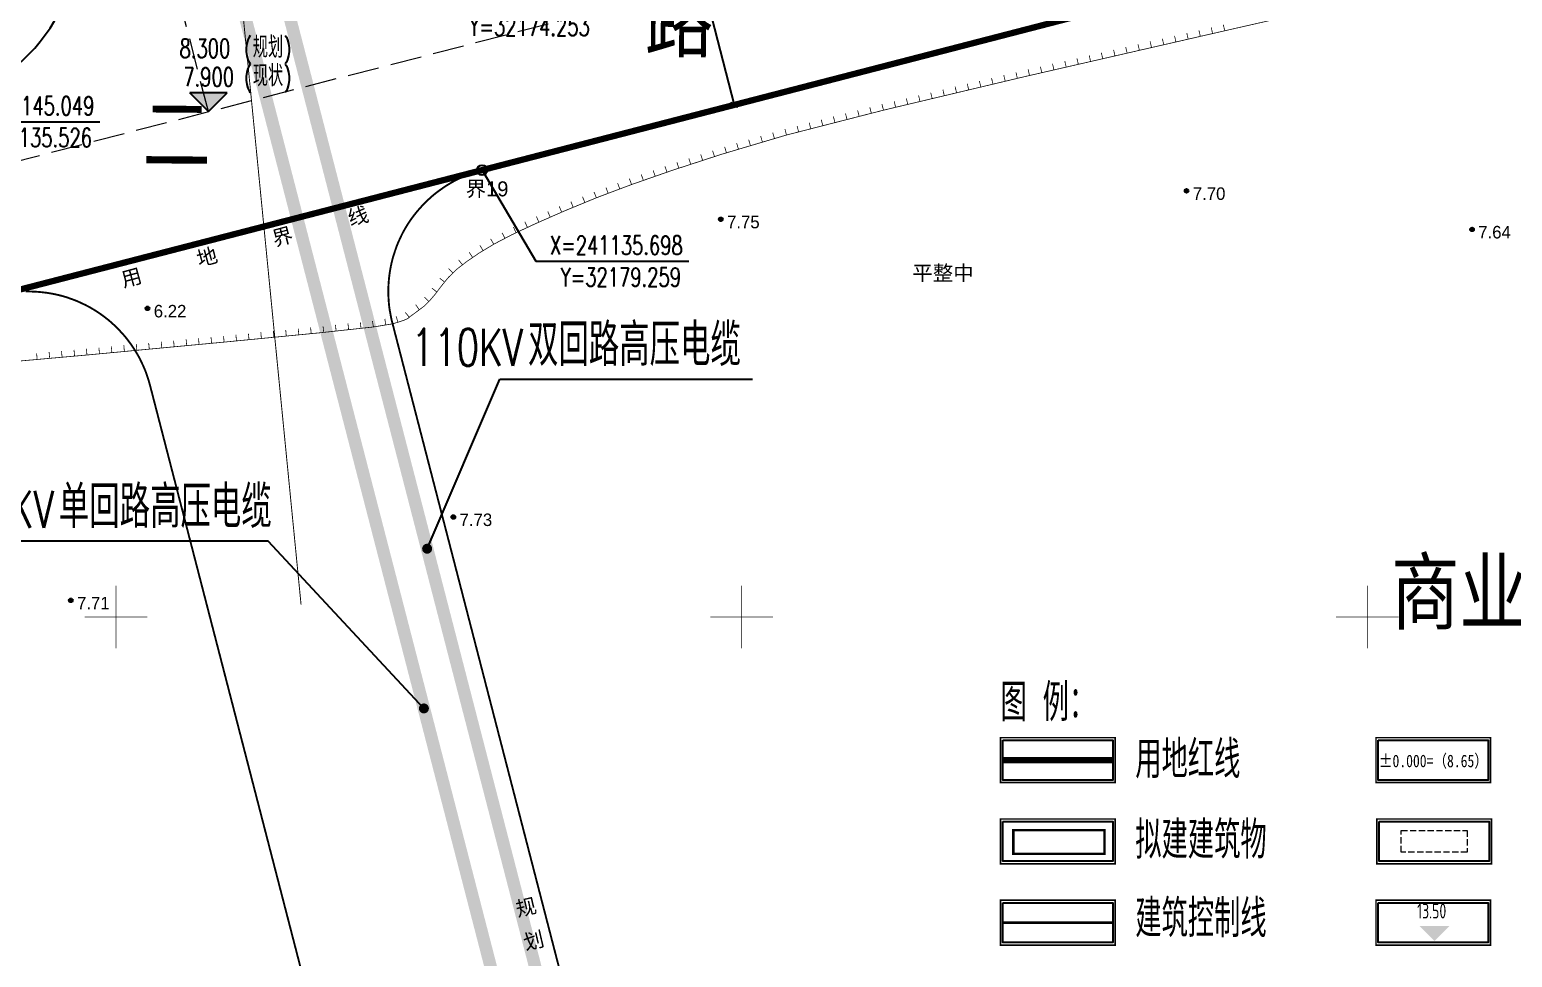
# Model space of a CAD drawing. Extents: x -83084 to 31773731, y -158416 to 241421036.
# Drawn here: x 32143.1 to 32261.6, y 241072.8 to 241146.9 of the extents above; entities that cross this region are included whole.
import ezdxf
from ezdxf.enums import TextEntityAlignment as Align
from ezdxf.xclip import XClip

# ---------------------------------------------------------------- set-up
doc = ezdxf.new("R2010")
doc.units = 0
doc.header["$LTSCALE"] = 1000
doc.header["$MEASUREMENT"] = 0
doc.header["$XCLIPFRAME"] = 0
for name, pattern in [('10010', [0]), ('2', [0]), ('721020', [0]), ('721120', [0]), ('CENTER2', [1.125, 0.75, -0.125, 0.125, -0.125]), ('DASH', [0.35, 0.25, -0.1])]:
    doc.linetypes.add(name, pattern=pattern)
for name, color, linetype, lineweight in [('110KV电缆', 6, 'DASH', 0), ('A-ANNO-LEVEL-DIMS-1', 3, 'Continuous', 15), ('A-ANNO-TABS-TEXT', 7, 'Continuous', 15), ('xf', 153, 'Continuous', 0), ('道路中线', 252, 'Continuous', 0)]:
    doc.layers.add(name, color=color, linetype=linetype, lineweight=lineweight)
for name, color, linetype in [('DIM_COOR', 3, 'Continuous'), ('DIM_ELEV', 3, 'Continuous'), ('DIM_LEAD', 3, 'Continuous'), ('G-REGU-REDL-BULD2', 30, 'DASH'), ('GZ_BJT_用地界线', 1, 'Continuous'), ('PUB_DIM', 3, 'Continuous'), ('PUB_TEXT', 7, 'Continuous'), ('Road_2', 134, 'Continuous'), ('ROOF', 4, 'Continuous'), ('规划道路边线', 165, 'Continuous')]:
    doc.layers.add(name, color=color, linetype=linetype)
doc.layers.add('地形', color=7, linetype='Continuous', true_color=0x323232)
doc.layers.add('建筑控制线', color=7, linetype='Continuous', true_color=0xff0505)
doc.styles.add('_TCH_DIM', font='SIMPLEX', dxfattribs={"bigfont": 'GBCBIG'})
doc.styles.add('_TCH_DIM_T3', font='SIMPLEX', dxfattribs={"width": 0.705882, "bigfont": 'GBCBIG'})
doc.styles.add('DIM_3-1', font='tssdeng.shx', dxfattribs={"width": 0.7, "height": 3, "bigfont": 'hztxt.shx'})
doc.styles.add('dim_font', font='tssdeng', dxfattribs={"width": 0.6, "bigfont": 'hztxt'})
doc.styles.add('DMHT', font='')
doc.styles.add('GKST', font='')
doc.styles.add('JMHT', font='')
doc.styles.add('number', font='')
doc.styles.add('SXHT', font='')
doc.styles.add('黑体', font='simhei.ttf')
doc.styles.get('DMHT').set_extended_font_data('方正细等线简体')
doc.styles.get('GKST').set_extended_font_data('方正细等线简体')
doc.styles.get('JMHT').set_extended_font_data('方正细等线简体')
doc.styles.get('number').set_extended_font_data('方正细等线简体')
doc.styles.get('SXHT').set_extended_font_data('方正细等线简体')
doc.dimstyles.new('_TCH_ARCH_M_M&&1', dxfattribs={"dimtxt": 1.4875, "dimasz": 0.5, "dimexe": 1.25, "dimexo": 1.5, "dimgap": 0.63125, "dimtad": 1, "dimzin": 0, "dimdsep": 46, "dimtxsty": '_TCH_DIM_T3', "dimblk": 'ARCHTICK', "dimcen": 0.09, "dimclrt": 7, "dimazin": 2, "dimtfac": 1, "dimtdec": 0, "dimtix": 1, "dimtmove": 2, "dimatfit": 3, "dimfxl": 0, "dimtolj": 1, "dimtzin": 0, "dimarcsym": 0})

# ---------------------------------------------------------------- blocks, each defined once
blk = doc.blocks.new('jjjg')
at = {"layer": '建筑控制线', "color": 1, "linetype": 'CENTER2', "ltscale": 0.01, "const_width": 0.5}
blk.add_lwpolyline([(336.98, 292.09), (359.27, 296.56), (418.19, 308.38), (427.05, 309.68), (440.68, 282.22), (445.19, 273.12), (466.34, 230.52), (514.69, 142.86), (494.36, 136.7), (383.24, 107.97), (344.51, 97.96)], dxfattribs=at)
blk.add_lwpolyline([(494.36, 136.7), (383.24, 107.97), (344.51, 97.96), (232.41, 68.97), (183.61, 58.96), (152.95, 183.28), (146.97, 207.56), (168.73, 244.6), (203.63, 103.08, 0.417511), (228.05, 88.51), (339.51, 117.32, 0.414214), (346.69, 129.51), (366.05, 134.51, 0.414214), (378.23, 127.34), (473.78, 152.04, 0.284842), (488.34, 167.28, 0.182676), (486.18, 181.25), (468.47, 212.55, -0.074148), (445.19, 273.12), (466.34, 230.52), (514.69, 142.86)], format="xyb", close=True, dxfattribs=at)
blk.add_lwpolyline([(494.36, 136.7), (383.24, 107.97), (344.51, 97.96), (232.41, 68.97), (183.61, 58.96), (152.95, 183.28), (146.97, 207.56), (168.73, 244.6), (203.63, 103.08, 0.417511), (228.05, 88.51), (339.51, 117.32, 0.414214), (346.69, 129.51), (366.05, 134.51, 0.414214), (378.23, 127.34), (473.78, 152.04, 0.284842), (488.34, 167.28, 0.182676), (486.18, 181.25), (468.47, 212.55, -0.074148), (445.19, 273.12), (466.34, 230.52), (514.69, 142.86)], format="xyb", close=True, dxfattribs=at)
at = {"layer": 'PUB_TEXT', "color": 8, "style": '黑体', "width": 0.8}
blk.add_text(' 商业用地', height=5, dxfattribs=at).set_placement((453.15, 71.77))
blk = doc.blocks.new('263906')
at = {"color": 0, "linetype": 'Continuous', "lineweight": -3}
blk.add_circle((0, 0), 0.8, dxfattribs=at)
at = {"color": 0}
blk.add_point((0, 0), dxfattribs=at)
blk = doc.blocks.new('85212001')
at = {"color": 0, "linetype": 'Continuous', "lineweight": -3, "const_width": 0.12}
blk.add_lwpolyline([(0, 0), (0, 1)], dxfattribs=at)
blk = doc.blocks.new('904')
at = {"linetype": '2'}
h = blk.add_hatch(color=0, dxfattribs=at)
edge = h.paths.add_edge_path(flags=0)
edge.add_arc((0, 0), 0.3, 0, 360)
at = {"color": 0, "linetype": 'Continuous', "lineweight": -3}
for radius in [0.3, 0.15]:
    blk.add_circle((0, 0), radius, dxfattribs=at)
blk = doc.blocks.new('ysdx12')
at = {"layer": '地形', "linetype": '721020', "lineweight": -3, "ltscale": 0.5, "const_width": 0.15}
blk.add_lwpolyline([(108.93, 203.58), (131.22, 208.05), (190.14, 219.87), (198.99, 221.18), (212.63, 193.71), (217.14, 184.62), (238.29, 142.01), (286.64, 54.35), (266.31, 48.2), (155.19, 19.47), (116.46, 9.45)], dxfattribs=at)
at = {"layer": '地形', "linetype": 'Continuous', "lineweight": -3, "ltscale": 0.5}
for points, const_width in [([(112.27, 3.68), (123.55, 4.69), (134.72, 5.74), (142.23, 6.47), (146.45, 6.93), (148.01, 7.18), (148.55, 7.34), (148.93, 7.47), (149.17, 7.57), (149.31, 7.66), (149.42, 7.76), (149.6, 7.89), (149.86, 8.08), (150.21, 8.34), (150.6, 8.64), (150.99, 9.03), (151.42, 9.53), (151.92, 10.19), (152.48, 10.88), (153.13, 11.52), (153.94, 12.15), (154.96, 12.85), (156.16, 13.57), (157.59, 14.32), (159.41, 15.17), (161.75, 16.2), (164.35, 17.27), (167.14, 18.32), (170.38, 19.45), (174.34, 20.74), (179.5, 22.27), (187.27, 24.26), (198.59, 26.95), (214.17, 30.52), (229.65, 34.04)], 0.06), ([(135.54, 37.41), (140.72, -15.26)], 0.075)]:
    blk.add_lwpolyline(points, dxfattribs=dict(at, const_width=const_width))
at = {"layer": '地形', "linetype": '721120', "lineweight": -3, "ltscale": 0.5, "const_width": 0.15}
for points in [[(163.37, -52.13), (148.01, 7.28), (147.93, 7.6), (147.87, 7.92), (147.81, 8.24), (147.76, 8.57), (147.73, 8.89), (147.71, 9.22), (147.69, 9.54), (147.69, 9.87), (147.7, 10.2), (147.72, 10.53), (147.75, 10.85), (147.79, 11.18), (147.84, 11.5), (147.9, 11.82), (147.97, 12.14), (148.05, 12.46), (148.15, 12.77), (148.25, 13.08), (148.36, 13.39), (148.48, 13.69), (148.62, 13.99), (148.76, 14.29), (148.91, 14.58), (149.07, 14.86), (149.24, 15.14), (149.42, 15.41), (149.61, 15.68), (149.81, 15.94), (150.02, 16.2), (150.23, 16.44), (150.45, 16.68), (150.68, 16.92), (150.92, 17.14), (151.16, 17.36), (151.41, 17.57), (151.67, 17.77), (151.94, 17.96), (152.21, 18.15), (152.48, 18.32), (152.77, 18.49), (153.05, 18.65), (153.35, 18.79), (153.64, 18.93), (153.94, 19.06), (154.25, 19.18), (154.56, 19.28), (154.87, 19.38), (155.19, 19.47)], [(118.72, 9.77), (119.05, 9.77), (119.38, 9.76), (119.71, 9.74), (120.03, 9.71), (120.36, 9.67), (120.68, 9.62), (121, 9.56), (121.32, 9.49), (121.64, 9.41), (121.95, 9.32), (122.26, 9.21), (122.57, 9.1), (122.87, 8.98), (123.17, 8.84), (123.47, 8.7), (123.76, 8.55), (124.04, 8.39), (124.32, 8.22), (124.59, 8.04), (124.86, 7.85), (125.12, 7.65), (125.38, 7.45), (125.62, 7.23), (125.87, 7.01), (126.1, 6.78), (126.32, 6.54), (126.54, 6.3), (126.75, 6.05), (126.95, 5.79), (127.14, 5.53), (127.33, 5.25), (127.5, 4.98), (127.67, 4.7), (127.83, 4.41), (127.97, 4.12), (128.11, 3.82), (128.24, 3.52), (128.36, 3.21), (128.46, 2.9), (128.56, 2.59), (128.65, 2.27), (159.29, -116.23)]]:
    blk.add_lwpolyline(points, dxfattribs=at)
at = {"layer": '地形', "linetype": '10010', "lineweight": -3, "ltscale": 0.5, "const_width": 0.06}
for points in [[(125.93, -18.73), (125.93, -13.73)], [(175.93, -18.73), (175.93, -13.73)], [(225.93, -18.73), (225.93, -13.73)], [(123.43, -16.23), (128.43, -16.23)], [(173.43, -16.23), (178.43, -16.23)], [(223.43, -16.23), (228.43, -16.23)]]:
    blk.add_lwpolyline(points, dxfattribs=at)
at = {"layer": '地形', "linetype": 'Continuous'}
for p, xscale, yscale, rotation in [((213.56, 30.38), 0.5, 0.5, 12.88356726534161), ((214.53, 30.6), 0.5, 0.5, 12.80955106662712), ((208.68, 29.26), 0.5, 0.5, 12.88356726534161), ((209.66, 29.48), 0.5, 0.5, 12.88356726534161), ((210.63, 29.71), 0.5, 0.5, 12.88356726534161), ((211.61, 29.93), 0.5, 0.5, 12.88356726534161), ((212.58, 30.15), 0.5, 0.5, 12.88356726534161), ((202.83, 27.92), 0.5, 0.5, 12.88356726534161), ((203.81, 28.15), 0.5, 0.5, 12.88356726534161), ((204.78, 28.37), 0.5, 0.5, 12.88356726534161), ((205.76, 28.59), 0.5, 0.5, 12.88356726534161), ((206.73, 28.81), 0.5, 0.5, 12.88356726534161), ((207.71, 29.04), 0.5, 0.5, 12.88356726534161), ((197.96, 26.8), 0.5, 0.5, 13.36324632810973), ((198.93, 27.03), 0.5, 0.5, 12.88356726534161), ((199.91, 27.25), 0.5, 0.5, 12.88356726534161), ((200.88, 27.48), 0.5, 0.5, 12.88356726534161), ((201.86, 27.7), 0.5, 0.5, 12.88356726534161), ((193.1, 25.65), 0.5, 0.5, 13.36324632810973), ((194.07, 25.88), 0.5, 0.5, 13.36324632810973), ((195.04, 26.11), 0.5, 0.5, 13.36324632810973), ((196.01, 26.34), 0.5, 0.5, 13.36324632810973), ((196.99, 26.57), 0.5, 0.5, 13.36324632810973), ((188.23, 24.49), 0.5, 0.5, 13.36324632810973), ((189.2, 24.72), 0.5, 0.5, 13.36324632810973), ((190.18, 24.95), 0.5, 0.5, 13.36324632810973), ((191.15, 25.18), 0.5, 0.5, 13.36324632810973), ((192.12, 25.42), 0.5, 0.5, 13.36324632810973), ((183.38, 23.27), 0.5, 0.5, 14.39746674204389), ((184.35, 23.51), 0.5, 0.5, 14.39746674204389), ((185.32, 23.76), 0.5, 0.5, 14.39746674204389), ((186.29, 24.01), 0.5, 0.5, 14.39746674204389), ((187.26, 24.26), 0.5, 0.5, 14.39746674204389), ((179.51, 22.27), 0.5, 0.5, 14.39746674204389), ((180.48, 22.52), 0.5, 0.5, 14.39746674204389), ((181.45, 22.77), 0.5, 0.5, 14.39746674204389), ((182.41, 23.02), 0.5, 0.5, 14.39746674204389), ((174.71, 20.85), 0.5, 0.5, 16.46558996611581), ((175.67, 21.14), 0.5, 0.5, 16.46558996611581), ((176.63, 21.42), 0.5, 0.5, 16.46558996611581), ((177.59, 21.7), 0.5, 0.5, 16.46558996611581), ((178.55, 21.99), 0.5, 0.5, 16.46558996611581), ((171.86, 19.93), 0.5, 0.5, 18.11579952808403), ((172.81, 20.24), 0.5, 0.5, 18.11579952808403), ((173.76, 20.55), 0.5, 0.5, 18.11579952808403), ((168.07, 18.65), 0.4999999999999999, 0.4999999999999999, 19.141816884825), ((169.02, 18.97), 0.4999999999999999, 0.4999999999999999, 19.141816884825), ((169.96, 19.3), 0.4999999999999999, 0.4999999999999999, 19.141816884825), ((170.91, 19.62), 0.5, 0.5, 18.11579952808403), ((165.26, 17.61), 0.5, 0.5, 20.69324995856379), ((166.19, 17.96), 0.5, 0.5, 20.69324995856379), ((167.13, 18.32), 0.5, 0.5, 20.69324995856379), ((161.55, 16.11), 0.4999999999999999, 0.4999999999999999, 23.54317712560288), ((162.47, 16.49), 0.5, 0.5, 22.44589528260928), ((163.4, 16.88), 0.5, 0.5, 22.44589528260928), ((164.32, 17.26), 0.5, 0.5, 22.44589528260928), ((159.72, 15.31), 0.4999999999999999, 0.4999999999999999, 23.54317712560288), ((160.63, 15.71), 0.4999999999999999, 0.4999999999999999, 23.54317712560288), ((157.01, 14.02), 0.5, 0.5, 27.72956569999107), ((157.9, 14.47), 0.5, 0.5, 25.08691769878894), ((158.81, 14.89), 0.5, 0.5, 25.08691769878894), ((155.27, 13.03), 0.5, 0.5, 31.25892422716988), ((156.12, 13.55), 0.5, 0.5, 31.25892422716988), ((153.62, 11.9), 0.5, 0.5, 38.23553216242019), ((154.43, 12.49), 0.5, 0.5, 34.02894159601441), ((152.19, 10.52), 0.5, 0.5, 51.03471927075547), ((152.86, 11.25), 0.5, 0.5, 44.42320202211527), ((151.57, 9.73), 0.5, 0.5, 52.65745610433462), ((150.17, 8.31), 0.5, 0.5, 35.78948432628772), ((150.93, 8.97), 0.4999999999999999, 0.4999999999999999, 44.50349431090335), ((143.52, 6.61), 0.5, 0.5, 6.216495392426637), ((144.52, 6.72), 0.5, 0.5, 6.216495392426637), ((145.51, 6.82), 0.5, 0.5, 6.216495392426637), ((146.5, 6.93), 0.5, 0.5, 9.12562108966269), ((147.49, 7.09), 0.5, 0.5, 9.12562108966269), ((148.46, 7.31), 0.4999999999999999, 0.4999999999999999, 16.80862255680134), ((149.37, 7.71), 0.4999999999999999, 0.4999999999999999, 39.70486636233541), ((131.58, 5.44), 0.5, 0.5, 5.324585384944275), ((132.57, 5.54), 0.5, 0.5, 5.324585384944275), ((133.57, 5.63), 0.5, 0.5, 5.324585384944275), ((134.57, 5.72), 0.5, 0.5, 5.324585384944275), ((135.56, 5.82), 0.5, 0.5, 5.555791557217439), ((136.56, 5.91), 0.5, 0.5, 5.555791557217439), ((137.55, 6.01), 0.5, 0.5, 5.555791557217439), ((138.55, 6.11), 0.5, 0.5, 5.555791557217439), ((139.54, 6.2), 0.5, 0.5, 5.555791557217439), ((140.54, 6.3), 0.5, 0.5, 5.555791557217439), ((141.53, 6.4), 0.5, 0.5, 5.555791557217439), ((142.53, 6.5), 0.5, 0.5, 6.216495392426637), ((119.63, 4.34), 0.5, 0.5, 5.149090931296791), ((120.63, 4.43), 0.5, 0.5, 5.149090931296791), ((121.62, 4.52), 0.5, 0.5, 5.149090931296791), ((122.62, 4.61), 0.5, 0.5, 5.149090931296791), ((123.61, 4.7), 0.5, 0.5, 5.324585384944275), ((124.61, 4.79), 0.5, 0.5, 5.324585384944275), ((125.6, 4.89), 0.5, 0.5, 5.324585384944275), ((126.6, 4.98), 0.5, 0.5, 5.324585384944275), ((127.6, 5.07), 0.5, 0.5, 5.324585384944275), ((128.59, 5.16), 0.5, 0.5, 5.324585384944275), ((129.59, 5.26), 0.5, 0.5, 5.324585384944275), ((130.58, 5.35), 0.5, 0.5, 5.324585384944275)]:
    blk.add_blockref('85212001', p, dxfattribs=dict(at, xscale=xscale, yscale=yscale, rotation=rotation))
at = {"layer": '地形', "linetype": 'Continuous', "xscale": 0.5, "yscale": 0.5}
blk.add_blockref('263906', (155.19, 19.47), dxfattribs=at)
at = {"layer": '地形', "style": 'number'}
blk.add_text('界19', height=1.2, dxfattribs=at).set_placement((155.58, 17.97), align=Align.MIDDLE_CENTER)
at = {"layer": '地形'}
for s, rotation, style, p in [('线', 15.1708, 'SXHT', (145.27, 15.8)), ('界', 15.1708, 'SXHT', (139.23, 14.16)), ('地', 15.1708, 'SXHT', (133.2, 12.53)), ('用', 15.1708, 'SXHT', (127.16, 10.89)), ('规', 13.1276, 'JMHT', (158.69, -39.43)), ('划', 13.1276, 'JMHT', (159.31, -42.09))]:
    blk.add_text(s, height=1.2, rotation=rotation, dxfattribs=dict(at, style=style)).set_placement(p, align=Align.MIDDLE_CENTER)
at = {"layer": '地形', "style": 'GKST'}
blk.add_text('平整中', height=1.2, dxfattribs=at).set_placement((189.56, 10.29), align=Align.BOTTOM_LEFT)
for points in [[(211.98, 18.21), (214.56, 18.21), (214.56, 16.96), (211.98, 16.96)], [(174.76, 15.94), (177.33, 15.94), (177.33, 14.69), (174.76, 14.69)], [(234.79, 15.13), (237.36, 15.13), (237.36, 13.88), (234.79, 13.88)], [(128.95, 8.82), (131.53, 8.82), (131.53, 7.57), (128.95, 7.57)], [(153.39, -7.85), (155.97, -7.85), (155.97, -9.1), (153.39, -9.1)], [(122.82, -14.51), (125.4, -14.51), (125.4, -15.76), (122.82, -15.76)]]:
    blk.add_wipeout(points).dxf.layer = '地形'
at = {"layer": '地形', "linetype": 'Continuous', "xscale": 0.5, "yscale": 0.5}
for p in [(211.48, 17.81), (174.26, 15.54), (234.29, 14.73), (128.45, 8.42), (152.89, -8.25), (122.32, -14.91)]:
    blk.add_blockref('904', p, dxfattribs=at)
at = {"layer": '地形', "style": 'DMHT'}
for s, p in [('7.70', (211.98, 18.09)), ('7.75', (174.76, 15.82)), ('7.64', (234.79, 15.01)), ('6.22', (128.95, 8.7)), ('7.73', (153.39, -7.97)), ('7.71', (122.82, -14.63))]:
    blk.add_text(s, height=1, dxfattribs=at).set_placement(p, align=Align.TOP_LEFT)
blk = doc.blocks.new('adfgaw')
at = {"layer": '110KV电缆', "ltscale": 0.03, "const_width": 1}
for points in [[(-23.36, -7.86), (45.86, -275.6)], [(-19.6, -8.64), (49.29, -275.11)]]:
    blk.add_lwpolyline(points, dxfattribs=at)
at = {"layer": 'DIM_LEAD'}
for p, q in [((27.9, -192.39), (33.71, -178.83)), ((33.71, -178.83), (53.91, -178.83)), ((15.19, -191.77), (-11.88, -191.77)), ((27.64, -205.15), (15.19, -191.77))]:
    blk.add_line(p, q, dxfattribs=at)
at = {"layer": 'DIM_LEAD', "const_width": 0.4}
for points in [[(27.83, -192.57, 1), (27.98, -192.2, 1)], [(27.78, -205.29, 1), (27.51, -205, 1)]]:
    blk.add_lwpolyline(points, format="xyb", close=True, dxfattribs=at)
at = {"layer": 'PUB_TEXT', "style": '_TCH_DIM'}
for s, p in [('双回路高压电缆', (35.96, -177.78)), ('单回路高压电缆', (-1.53, -190.72))]:
    blk.add_text(s, height=3.376, dxfattribs=at).set_placement(p)
at = {"layer": 'PUB_TEXT', "style": '_TCH_DIM', "width": 0.705882}
for p in [(26.66, -177.78), (-10.83, -190.72)]:
    blk.add_text('110KV', height=2.975, dxfattribs=at).set_placement(p)
blk = doc.blocks.new('_ArchTick')
at = {"color": 0, "linetype": 'ByBlock', "const_width": 0.4}
blk.add_lwpolyline([(-0.5, -0.5), (0.5, 0.5)], dxfattribs=at)
blk = doc.blocks.new('*D215')
at = {"layer": 'Defpoints', "color": 0, "transparency": 16777216}
for p in [(128.92, 2.4), (132.33, -17.37), (133.92, -16.96)]:
    blk.add_point(p, dxfattribs=at)
at = {"layer": 'PUB_DIM', "color": 0, "lineweight": -2, "transparency": 16777216}
for p, q in [((127.46, 2.03), (126.11, 1.68)), ((127.32, 1.99), (132.33, -17.37)), ((132.47, -17.34), (131.12, -17.69))]:
    blk.add_line(p, q, dxfattribs=at)
at = {"layer": 'PUB_DIM', "color": 0, "lineweight": -2, "transparency": 16777216, "xscale": 0.5, "yscale": 0.5, "zscale": 0.5}
for p, rotation in [((127.32, 1.99), 104.4961532854246), ((132.33, -17.37), 284.4961532854247)]:
    blk.add_blockref('_ArchTick', p, dxfattribs=dict(at, rotation=rotation))
at = {"layer": 'PUB_DIM', "color": 7, "transparency": 16777216, "insert": (131.16, -7.35), "char_height": 1.488, "attachment_point": 5, "rotation": 284.4962, "style": '_TCH_DIM_T3'}
blk.add_mtext('\\A1;20.00', dxfattribs=at)
blk = doc.blocks.new('ghdlbx')
at = {"layer": '规划道路边线', "linetype": '721020', "lineweight": -3, "ltscale": 0.5, "const_width": 0.15}
blk.add_lwpolyline([(266.31, 48.2), (155.19, 19.47)], dxfattribs=at)
at = {"layer": '规划道路边线', "linetype": '721120', "lineweight": -3, "ltscale": 0.5, "const_width": 0.15}
for points in [[(163.37, -52.13), (148.01, 7.28), (147.93, 7.6), (147.87, 7.92), (147.81, 8.24), (147.76, 8.57), (147.73, 8.89), (147.71, 9.22), (147.69, 9.54), (147.69, 9.87), (147.7, 10.2), (147.72, 10.53), (147.75, 10.85), (147.79, 11.18), (147.84, 11.5), (147.9, 11.82), (147.97, 12.14), (148.05, 12.46), (148.15, 12.77), (148.25, 13.08), (148.36, 13.39), (148.48, 13.69), (148.62, 13.99), (148.76, 14.29), (148.91, 14.58), (149.07, 14.86), (149.24, 15.14), (149.42, 15.41), (149.61, 15.68), (149.81, 15.94), (150.02, 16.2), (150.23, 16.44), (150.45, 16.68), (150.68, 16.92), (150.92, 17.14), (151.16, 17.36), (151.41, 17.57), (151.67, 17.77), (151.94, 17.96), (152.21, 18.15), (152.48, 18.32), (152.77, 18.49), (153.05, 18.65), (153.35, 18.79), (153.64, 18.93), (153.94, 19.06), (154.25, 19.18), (154.56, 19.28), (154.87, 19.38), (155.19, 19.47)], [(118.72, 9.77), (119.05, 9.77), (119.38, 9.76), (119.71, 9.74), (120.03, 9.71), (120.36, 9.67), (120.68, 9.62), (121, 9.56), (121.32, 9.49), (121.64, 9.41), (121.95, 9.32), (122.26, 9.21), (122.57, 9.1), (122.87, 8.98), (123.17, 8.84), (123.47, 8.7), (123.76, 8.55), (124.04, 8.39), (124.32, 8.22), (124.59, 8.04), (124.86, 7.85), (125.12, 7.65), (125.38, 7.45), (125.62, 7.23), (125.87, 7.01), (126.1, 6.78), (126.32, 6.54), (126.54, 6.3), (126.75, 6.05), (126.95, 5.79), (127.14, 5.53), (127.33, 5.25), (127.5, 4.98), (127.67, 4.7), (127.83, 4.41), (127.97, 4.12), (128.11, 3.82), (128.24, 3.52), (128.36, 3.21), (128.46, 2.9), (128.56, 2.59), (128.65, 2.27), (159.29, -116.23)]]:
    blk.add_lwpolyline(points, dxfattribs=at)
at = {"layer": '道路中线', "linetype": 'DASH', "ltscale": 0.01}
blk.add_line((-31.71, -18.53), (296.11, 66.23), dxfattribs=at)
blk.add_lwpolyline([(133.32, 24.14), (90.52, 189.69)], dxfattribs=at)
at = {"layer": 'PUB_TEXT', "color": 8, "style": '黑体', "width": 0.8}
for s, p in [('路', (168.19, 29.03)), ('二', (128.05, 19.88))]:
    blk.add_text(s, height=5, rotation=359.5339, dxfattribs=at).set_placement(p)
blk = doc.blocks.new('zbyd')
at = {"layer": 'DIM_ELEV'}
blk.add_hatch(color=256, dxfattribs=at).paths.add_polyline_path([(-153.32, -30.21), (-151.82, -28.71), (-154.82, -28.71)])
at = {"layer": 'DIM_COOR', "color": 3}
for p, q in [((-174.17, -31.03), (-162.01, -31.03)), ((-131.45, -34.89), (-127.15, -42.17)), ((-127.15, -42.17), (-114.94, -42.17))]:
    blk.add_line(p, q, dxfattribs=at)
at = {"layer": 'DIM_ELEV'}
for p, q in [((-153.32, -30.21), (-154.82, -28.71)), ((-151.82, -28.71), (-154.82, -28.71)), ((-153.32, -30.21), (-151.82, -28.71))]:
    blk.add_line(p, q, dxfattribs=at)
at = {"layer": 'PUB_TEXT', "style": '_TCH_DIM', "width": 0.705882}
for s, height, p in [('Y=32174.253', 1.4875, (-132.48, -24.15)), ('8.300', 1.488, (-155.63, -25.91)), ('(', 1.49, (-150.48, -25.91)), (')', 1.49, (-147.32, -25.91)), ('7.900', 1.488, (-155.33, -28.19)), ('(', 1.49, (-150.48, -28.19)), (')', 1.49, (-147.32, -28.19)), ('X=241145.049', 1.4875, (-173.06, -30.5)), ('Y=32135.526', 1.4875, (-172.26, -33.04)), ('X=241135.698', 1.4875, (-126.04, -41.64)), ('Y=32179.259', 1.4875, (-125.19, -44.18))]:
    blk.add_text(s, height=height, dxfattribs=at).set_placement(p)
at = {"layer": 'PUB_TEXT', "style": '_TCH_DIM'}
for s, p in [('规划', (-149.78, -25.91)), ('现状', (-149.78, -28.19))]:
    blk.add_text(s, height=1.688, dxfattribs=at).set_placement(p)
blk = doc.blocks.new('cc')
at = {"layer": 'PUB_DIM'}
dim = blk.add_aligned_dim(p1=(128.916, 2.402), p2=(133.922, -16.962), distance=-1.647, dimstyle='_TCH_ARCH_M_M&&1', dxfattribs=at)
dim.commit()
dim.dimension.update_dxf_attribs({"geometry": '*D215', "text_midpoint": (131.156, -7.348)})

msp = doc.modelspace()

# ---------------------------------------------------------------- linework, layer by layer
at = {"const_width": 0.118}
for points in [[(32220.68, 241090.35), (32229.84, 241090.35), (32229.84, 241086.77), (32220.68, 241086.77)], [(32250.68, 241090.35), (32259.84, 241090.35), (32259.84, 241086.77), (32250.68, 241086.77)], [(32220.68, 241083.85), (32229.84, 241083.85), (32229.84, 241080.27), (32220.68, 241080.27)], [(32250.75, 241083.85), (32259.92, 241083.85), (32259.92, 241080.27), (32250.75, 241080.27)], [(32220.68, 241077.36), (32229.84, 241077.36), (32229.84, 241073.77), (32220.68, 241073.77)], [(32250.68, 241077.36), (32259.84, 241077.36), (32259.84, 241073.77), (32250.68, 241073.77)]]:
    msp.add_lwpolyline(points, close=True, dxfattribs=at)
for points in [[(32220.87, 241090.15), (32229.65, 241090.15), (32229.65, 241086.96), (32220.87, 241086.96)], [(32250.87, 241090.15), (32259.65, 241090.15), (32259.65, 241086.96), (32250.87, 241086.96)], [(32220.87, 241083.66), (32229.65, 241083.66), (32229.65, 241080.47), (32220.87, 241080.47)], [(32250.95, 241083.66), (32259.72, 241083.66), (32259.72, 241080.47), (32250.95, 241080.47)], [(32220.87, 241077.16), (32229.65, 241077.16), (32229.65, 241073.97), (32220.87, 241073.97)], [(32250.87, 241077.16), (32259.65, 241077.16), (32259.65, 241073.97), (32250.87, 241073.97)]]:
    msp.add_lwpolyline(points, close=True)
at = {"layer": 'A-ANNO-LEVEL-DIMS-1'}
msp.add_solid([(32255.36, 241074.1), (32254.16, 241075.3), (32256.56, 241075.3)], dxfattribs=at)
at = {"layer": 'G-REGU-REDL-BULD2', "ltscale": 0.005, "const_width": 0.2}
msp.add_lwpolyline([(32220.87, 241075.57), (32229.65, 241075.57)], dxfattribs=at)
at = {"layer": 'GZ_BJT_用地界线', "linetype": 'CENTER2', "lineweight": 0, "ltscale": 10, "const_width": 0.001}
msp.add_lwpolyline([(32133, 241319.82), (32155.29, 241324.29), (32214.21, 241336.11), (32223.07, 241337.41), (32236.7, 241309.94), (32241.21, 241300.85), (32262.36, 241258.24), (32310.71, 241170.59), (32290.38, 241164.43), (32179.26, 241135.7), (32140.53, 241125.69)], dxfattribs=at)
msp.add_lwpolyline([(32133, 241319.82), (32155.29, 241324.29), (32214.21, 241336.11), (32223.07, 241337.41), (32236.7, 241309.94), (32241.21, 241300.85), (32262.36, 241258.24), (32310.71, 241170.59), (32290.38, 241164.43), (32179.26, 241135.7), (32140.53, 241125.69)], dxfattribs=at)
msp.add_lwpolyline([(32133, 241319.82), (32155.29, 241324.29), (32214.21, 241336.11), (32223.07, 241337.41), (32236.7, 241309.94), (32241.21, 241300.85), (32262.36, 241258.24), (32310.71, 241170.59), (32290.38, 241164.43), (32179.26, 241135.7), (32140.53, 241125.69)], dxfattribs=at)
msp.add_lwpolyline([(32133, 241319.82), (32155.29, 241324.29), (32214.21, 241336.11), (32223.07, 241337.41), (32236.7, 241309.94), (32241.21, 241300.85), (32262.36, 241258.24), (32310.71, 241170.59), (32290.38, 241164.43), (32179.26, 241135.7), (32140.53, 241125.69)], dxfattribs=at)
at = {"layer": 'GZ_BJT_用地界线', "linetype": 'CENTER2', "lineweight": 0}
msp.add_lwpolyline([(32290.38, 241164.43), (32179.26, 241135.7), (32140.53, 241125.69), (32028.43, 241096.7), (31979.63, 241086.68), (31948.97, 241211.01), (31942.99, 241235.28), (31964.75, 241272.33), (31999.65, 241130.81, 0.417511), (32024.07, 241116.23), (32135.53, 241145.05, 0.414214), (32142.71, 241157.23), (32162.07, 241162.24, 0.414214), (32174.25, 241155.06), (32269.8, 241179.77, 0.284842), (32284.36, 241195, 0.182676), (32282.2, 241208.98), (32264.49, 241240.27, -0.074148), (32241.21, 241300.85), (32262.36, 241258.24), (32310.71, 241170.59)], format="xyb", close=True, dxfattribs=at)
at = {"layer": 'Road_2'}
msp.add_arc((32133.02, 241154.73), 14, 284.4962, 14.4962, dxfattribs=at)
at = {"layer": 'ROOF', "const_width": 0.2}
msp.add_lwpolyline([(32221.71, 241082.96), (32228.99, 241082.96), (32228.99, 241081.06), (32221.71, 241081.06)], close=True, dxfattribs=at)
at = {"layer": 'xf', "linetype": 'DASH', "ltscale": 0.002}
msp.add_lwpolyline([(32252.71, 241082.93), (32257.97, 241082.93), (32257.97, 241081.2), (32252.71, 241081.2)], close=True, dxfattribs=at)
at = {"layer": '建筑控制线', "color": 1, "linetype": 'CENTER2', "ltscale": 0.003, "const_width": 0.5}
msp.add_lwpolyline([(32220.87, 241088.56), (32229.65, 241088.56)], dxfattribs=at)

# ---------------------------------------------------------------- block references
at = {"layer": 'PUB_TEXT'}
ref = msp.add_blockref('jjjg', (31796.02, 241027.73), dxfattribs=at)
XClip(ref).set_block_clipping_path([(-13.0000000003, -5.0000000001), (531.4999999997, 405.4999999999)])

# ---------------------------------------------------------------- texts
at = {"layer": 'A-ANNO-LEVEL-DIMS-1', "color": 0, "style": 'dim_font', "width": 0.7}
msp.add_text('13.50', height=1.2, dxfattribs=at).set_placement((32253.97, 241075.9))
at = {"layer": 'A-ANNO-TABS-TEXT', "style": 'DIM_3-1', "width": 0.7}
for s, p in [('图 例：', (32220.68, 241091.66)), ('用地红线', (32231.45, 241087.11)), ('拟建建筑物', (32231.45, 241080.67)), ('建筑控制线', (32231.45, 241074.4))]:
    msp.add_text(s, height=3, dxfattribs=at).set_placement(p)
at = {"layer": 'PUB_TEXT', "color": 1, "style": '黑体', "width": 0.8}
msp.add_text('±0.000=（8.65）', height=1, dxfattribs=at).set_placement((32250.92, 241087.99))

# ---------------------------------------------------------------- next in the draw order: block references
ref = msp.add_blockref('ysdx12', (32024.07, 241116.23))
XClip(ref).set_block_clipping_path([(-272.4682125144, -93.5070921242), (303.3494281587, 310.7769526536)])

# ---------------------------------------------------------------- next in the draw order: block references
ref = msp.add_blockref('ghdlbx', (32024.07, 241116.23))
XClip(ref).set_block_clipping_path([(-228.0520679788, -93.5070920873), (303.447932021, 316.9929079127)])
for name, p in [('zbyd', (32310.71, 241170.59)), ('cc', (32067.07, 241158.28))]:
    msp.add_blockref(name, p)
at = {"layer": '110KV电缆'}
msp.add_blockref('adfgaw', (32146.96, 241297.83), dxfattribs=at)

doc.saveas('drawing.dxf')
